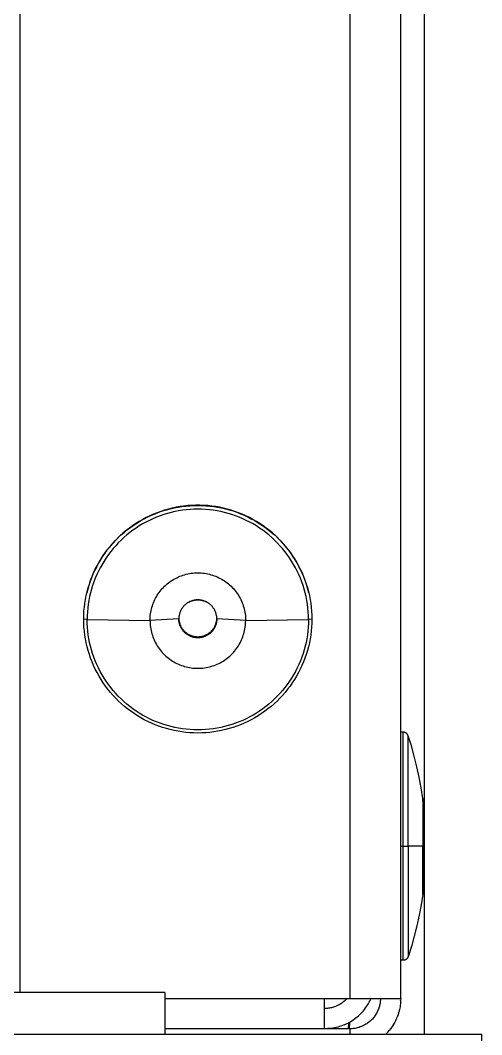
# Model space of a CAD drawing. Header units: millimetres. Extents: x -1283 to 2747, y -259 to 2557.
# Drawn here: x 1803.96 to 1822.15, y 1341.71 to 1381.73 of the extents above; entities that cross this region are included whole.
import ezdxf

# ---------------------------------------------------------------- set-up
doc = ezdxf.new("R2010")
doc.units = ezdxf.units.MM
doc.header["$MEASUREMENT"] = 0
doc.layers.add('Utwórz2D linie widoczne', color=7, linetype='Continuous', true_color=0x000000)

msp = doc.modelspace()

# ---------------------------------------------------------------- linework, layer by layer
at = {"layer": 'Utwórz2D linie widoczne'}
for p, q in [((1819.889, 1341.717), (1819.889, 2061.382)), ((1818.956, 1343.146), (1818.956, 2040.296)), ((1803.956, 1343.382), (1803.956, 2031.144)), ((1816.956, 2031.144), (1816.956, 1343.146)), ((1810.255, 1362.543), (1810.101, 1362.516)), ((1810.176, 1362.523), (1810.331, 1362.547)), ((1810.41, 1362.565), (1810.255, 1362.543)), ((1810.331, 1362.547), (1810.487, 1362.566)), ((1810.566, 1362.581), (1810.41, 1362.565)), ((1810.487, 1362.566), (1810.643, 1362.58)), ((1810.722, 1362.592), (1810.566, 1362.581)), ((1810.643, 1362.58), (1810.8, 1362.588)), ((1810.878, 1362.597), (1810.722, 1362.592)), ((1810.8, 1362.588), (1810.956, 1362.591)), ((1811.035, 1362.597), (1810.878, 1362.597)), ((1810.956, 1362.591), (1811.113, 1362.588)), ((1811.191, 1362.592), (1811.035, 1362.597)), ((1811.113, 1362.588), (1811.27, 1362.58)), ((1811.347, 1362.581), (1811.191, 1362.592)), ((1811.27, 1362.58), (1811.426, 1362.566)), ((1811.503, 1362.565), (1811.347, 1362.581)), ((1811.426, 1362.566), (1811.582, 1362.547)), ((1811.658, 1362.543), (1811.503, 1362.565)), ((1811.582, 1362.547), (1811.737, 1362.523)), ((1811.812, 1362.516), (1811.658, 1362.543)), ((1808.847, 1362.066), (1808.987, 1362.137)), ((1809.062, 1362.18), (1808.921, 1362.112)), ((1808.987, 1362.137), (1809.129, 1362.203)), ((1809.205, 1362.243), (1809.062, 1362.18)), ((1809.129, 1362.203), (1809.273, 1362.264)), ((1809.35, 1362.302), (1809.205, 1362.243)), ((1809.273, 1362.264), (1809.42, 1362.32)), ((1809.466, 1362.179), (1809.324, 1362.125)), ((1809.497, 1362.355), (1809.35, 1362.302)), ((1809.42, 1362.32), (1809.568, 1362.371)), ((1809.61, 1362.229), (1809.466, 1362.179)), ((1809.646, 1362.403), (1809.497, 1362.355)), ((1809.568, 1362.371), (1809.718, 1362.417)), ((1809.756, 1362.273), (1809.61, 1362.229)), ((1809.796, 1362.446), (1809.646, 1362.403)), ((1809.718, 1362.417), (1809.869, 1362.458)), ((1809.902, 1362.312), (1809.756, 1362.273)), ((1809.948, 1362.484), (1809.796, 1362.446)), ((1809.869, 1362.458), (1810.022, 1362.493)), ((1810.051, 1362.347), (1809.902, 1362.312)), ((1810.101, 1362.516), (1809.948, 1362.484)), ((1810.022, 1362.493), (1810.176, 1362.523)), ((1810.2, 1362.375), (1810.051, 1362.347)), ((1810.35, 1362.399), (1810.2, 1362.375)), ((1810.501, 1362.418), (1810.35, 1362.399)), ((1810.653, 1362.431), (1810.501, 1362.418)), ((1810.804, 1362.439), (1810.653, 1362.431)), ((1810.956, 1362.442), (1810.804, 1362.439)), ((1811.108, 1362.439), (1810.956, 1362.442)), ((1811.26, 1362.431), (1811.108, 1362.439)), ((1811.412, 1362.418), (1811.26, 1362.431)), ((1811.563, 1362.399), (1811.412, 1362.418)), ((1811.713, 1362.375), (1811.563, 1362.399)), ((1811.862, 1362.347), (1811.713, 1362.375)), ((1811.737, 1362.523), (1811.891, 1362.493)), ((1811.965, 1362.484), (1811.812, 1362.516)), ((1812.01, 1362.312), (1811.862, 1362.347)), ((1811.891, 1362.493), (1812.043, 1362.458)), ((1812.117, 1362.446), (1811.965, 1362.484)), ((1812.157, 1362.273), (1812.01, 1362.312)), ((1812.043, 1362.458), (1812.195, 1362.417)), ((1812.267, 1362.403), (1812.117, 1362.446)), ((1812.303, 1362.229), (1812.157, 1362.273)), ((1812.195, 1362.417), (1812.345, 1362.371)), ((1812.416, 1362.355), (1812.267, 1362.403)), ((1812.447, 1362.179), (1812.303, 1362.229)), ((1812.345, 1362.371), (1812.493, 1362.32)), ((1812.563, 1362.302), (1812.416, 1362.355)), ((1812.589, 1362.125), (1812.447, 1362.179)), ((1812.493, 1362.32), (1812.64, 1362.264)), ((1812.708, 1362.243), (1812.563, 1362.302)), ((1812.64, 1362.264), (1812.784, 1362.203)), ((1812.851, 1362.18), (1812.708, 1362.243)), ((1812.784, 1362.203), (1812.926, 1362.137)), ((1812.992, 1362.112), (1812.851, 1362.18)), ((1812.926, 1362.137), (1813.066, 1362.066)), ((1808.384, 1361.791), (1808.257, 1361.699)), ((1808.315, 1361.734), (1808.444, 1361.824)), ((1808.514, 1361.878), (1808.384, 1361.791)), ((1808.444, 1361.824), (1808.575, 1361.909)), ((1808.647, 1361.961), (1808.514, 1361.878)), ((1808.647, 1361.781), (1808.52, 1361.698)), ((1808.575, 1361.909), (1808.71, 1361.99)), ((1808.783, 1362.038), (1808.647, 1361.961)), ((1808.778, 1361.859), (1808.647, 1361.781)), ((1808.71, 1361.99), (1808.847, 1362.066)), ((1808.911, 1361.932), (1808.778, 1361.859)), ((1808.921, 1362.112), (1808.783, 1362.038)), ((1809.046, 1362.001), (1808.911, 1361.932)), ((1809.184, 1362.065), (1809.046, 1362.001)), ((1809.324, 1362.125), (1809.184, 1362.065)), ((1812.729, 1362.065), (1812.589, 1362.125)), ((1812.866, 1362.001), (1812.729, 1362.065)), ((1813.002, 1361.932), (1812.866, 1362.001)), ((1813.13, 1362.038), (1812.992, 1362.112)), ((1813.135, 1361.859), (1813.002, 1361.932)), ((1813.066, 1362.066), (1813.203, 1361.99)), ((1813.266, 1361.961), (1813.13, 1362.038)), ((1813.266, 1361.781), (1813.135, 1361.859)), ((1813.203, 1361.99), (1813.338, 1361.909)), ((1813.399, 1361.878), (1813.266, 1361.961)), ((1813.393, 1361.698), (1813.266, 1361.781)), ((1813.338, 1361.909), (1813.469, 1361.824)), ((1813.529, 1361.791), (1813.399, 1361.878)), ((1813.469, 1361.824), (1813.598, 1361.734)), ((1813.656, 1361.699), (1813.529, 1361.791)), ((1807.897, 1361.399), (1807.784, 1361.29)), ((1807.834, 1361.332), (1807.949, 1361.439)), ((1808.013, 1361.503), (1807.897, 1361.399)), ((1807.949, 1361.439), (1808.068, 1361.541)), ((1808.134, 1361.603), (1808.013, 1361.503)), ((1808.155, 1361.424), (1808.04, 1361.324)), ((1808.068, 1361.541), (1808.19, 1361.64)), ((1808.257, 1361.699), (1808.134, 1361.603)), ((1808.274, 1361.519), (1808.155, 1361.424)), ((1808.19, 1361.64), (1808.315, 1361.734)), ((1808.395, 1361.611), (1808.274, 1361.519)), ((1808.52, 1361.698), (1808.395, 1361.611)), ((1813.518, 1361.611), (1813.393, 1361.698)), ((1813.639, 1361.519), (1813.518, 1361.611)), ((1813.598, 1361.734), (1813.723, 1361.64)), ((1813.758, 1361.424), (1813.639, 1361.519)), ((1813.779, 1361.603), (1813.656, 1361.699)), ((1813.723, 1361.64), (1813.845, 1361.541)), ((1813.872, 1361.324), (1813.758, 1361.424)), ((1813.899, 1361.503), (1813.779, 1361.603)), ((1813.845, 1361.541), (1813.964, 1361.439)), ((1814.016, 1361.399), (1813.899, 1361.503)), ((1813.964, 1361.439), (1814.079, 1361.332)), ((1814.129, 1361.29), (1814.016, 1361.399)), ((1807.469, 1360.943), (1807.372, 1360.82)), ((1807.414, 1360.867), (1807.513, 1360.988)), ((1807.57, 1361.062), (1807.469, 1360.943)), ((1807.513, 1360.988), (1807.616, 1361.106)), ((1807.675, 1361.178), (1807.57, 1361.062)), ((1807.616, 1361.106), (1807.723, 1361.221)), ((1807.718, 1361.002), (1807.618, 1360.887)), ((1807.784, 1361.29), (1807.675, 1361.178)), ((1807.821, 1361.113), (1807.718, 1361.002)), ((1807.723, 1361.221), (1807.834, 1361.332)), ((1807.929, 1361.221), (1807.821, 1361.113)), ((1808.04, 1361.324), (1807.929, 1361.221)), ((1813.984, 1361.221), (1813.872, 1361.324)), ((1814.091, 1361.113), (1813.984, 1361.221)), ((1814.079, 1361.332), (1814.19, 1361.221)), ((1814.195, 1361.002), (1814.091, 1361.113)), ((1814.238, 1361.178), (1814.129, 1361.29)), ((1814.19, 1361.221), (1814.297, 1361.106)), ((1814.295, 1360.887), (1814.195, 1361.002)), ((1814.343, 1361.062), (1814.238, 1361.178)), ((1814.297, 1361.106), (1814.4, 1360.988)), ((1814.444, 1360.943), (1814.343, 1361.062)), ((1814.4, 1360.988), (1814.499, 1360.867)), ((1814.541, 1360.82), (1814.444, 1360.943)), ((1807.191, 1360.565), (1807.108, 1360.432)), ((1807.144, 1360.482), (1807.23, 1360.613)), ((1807.279, 1360.694), (1807.191, 1360.565)), ((1807.23, 1360.613), (1807.32, 1360.741)), ((1807.372, 1360.82), (1807.279, 1360.694)), ((1807.32, 1360.741), (1807.414, 1360.867)), ((1807.43, 1360.648), (1807.343, 1360.524)), ((1807.522, 1360.769), (1807.43, 1360.648)), ((1807.618, 1360.887), (1807.522, 1360.769)), ((1814.391, 1360.769), (1814.295, 1360.887)), ((1814.483, 1360.648), (1814.391, 1360.769)), ((1814.57, 1360.524), (1814.483, 1360.648)), ((1814.499, 1360.867), (1814.593, 1360.741)), ((1814.634, 1360.694), (1814.541, 1360.82)), ((1814.593, 1360.741), (1814.683, 1360.613)), ((1814.722, 1360.565), (1814.634, 1360.694)), ((1814.683, 1360.613), (1814.769, 1360.482)), ((1814.805, 1360.432), (1814.722, 1360.565)), ((1806.955, 1360.159), (1806.885, 1360.019)), ((1806.915, 1360.071), (1806.987, 1360.21)), ((1807.029, 1360.297), (1806.955, 1360.159)), ((1806.987, 1360.21), (1807.063, 1360.347)), ((1807.108, 1360.432), (1807.029, 1360.297)), ((1807.063, 1360.347), (1807.144, 1360.482)), ((1807.181, 1360.266), (1807.107, 1360.133)), ((1807.26, 1360.396), (1807.181, 1360.266)), ((1807.343, 1360.524), (1807.26, 1360.396)), ((1814.653, 1360.396), (1814.57, 1360.524)), ((1814.732, 1360.266), (1814.653, 1360.396)), ((1814.806, 1360.133), (1814.732, 1360.266)), ((1814.769, 1360.482), (1814.85, 1360.347)), ((1814.884, 1360.297), (1814.805, 1360.432)), ((1814.85, 1360.347), (1814.926, 1360.21)), ((1814.958, 1360.159), (1814.884, 1360.297)), ((1814.926, 1360.21), (1814.998, 1360.071)), ((1815.027, 1360.019), (1814.958, 1360.159)), ((1806.731, 1359.638), (1806.787, 1359.784)), ((1806.821, 1359.876), (1806.762, 1359.732)), ((1806.787, 1359.784), (1806.849, 1359.929)), ((1806.885, 1360.019), (1806.821, 1359.876)), ((1806.849, 1359.929), (1806.915, 1360.071)), ((1806.973, 1359.86), (1806.914, 1359.72)), ((1807.038, 1359.998), (1806.973, 1359.86)), ((1807.107, 1360.133), (1807.038, 1359.998)), ((1810.072, 1359.711), (1810.13, 1359.74)), ((1810.13, 1359.74), (1810.19, 1359.768)), ((1810.19, 1359.768), (1810.251, 1359.794)), ((1810.251, 1359.794), (1810.312, 1359.817)), ((1810.312, 1359.817), (1810.374, 1359.839)), ((1810.374, 1359.839), (1810.437, 1359.858)), ((1810.437, 1359.858), (1810.501, 1359.875)), ((1810.501, 1359.875), (1810.565, 1359.89)), ((1810.565, 1359.89), (1810.629, 1359.902)), ((1810.629, 1359.902), (1810.694, 1359.913)), ((1810.694, 1359.913), (1810.759, 1359.921)), ((1810.759, 1359.921), (1810.825, 1359.926)), ((1810.825, 1359.926), (1810.891, 1359.93)), ((1810.891, 1359.93), (1810.956, 1359.931)), ((1810.956, 1359.931), (1811.022, 1359.93)), ((1811.022, 1359.93), (1811.088, 1359.926)), ((1811.088, 1359.926), (1811.153, 1359.921)), ((1811.153, 1359.921), (1811.219, 1359.913)), ((1811.219, 1359.913), (1811.284, 1359.902)), ((1811.284, 1359.902), (1811.348, 1359.89)), ((1811.348, 1359.89), (1811.412, 1359.875)), ((1811.412, 1359.875), (1811.476, 1359.858)), ((1811.476, 1359.858), (1811.539, 1359.839)), ((1811.539, 1359.839), (1811.601, 1359.817)), ((1811.601, 1359.817), (1811.662, 1359.794)), ((1811.662, 1359.794), (1811.723, 1359.768)), ((1811.723, 1359.768), (1811.783, 1359.74)), ((1811.783, 1359.74), (1811.841, 1359.711)), ((1814.875, 1359.998), (1814.806, 1360.133)), ((1814.939, 1359.86), (1814.875, 1359.998)), ((1814.999, 1359.72), (1814.939, 1359.86)), ((1814.998, 1360.071), (1815.064, 1359.929)), ((1815.092, 1359.876), (1815.027, 1360.019)), ((1815.064, 1359.929), (1815.126, 1359.784)), ((1815.151, 1359.732), (1815.092, 1359.876)), ((1815.126, 1359.784), (1815.182, 1359.638)), ((1806.592, 1359.189), (1806.633, 1359.34)), ((1806.658, 1359.436), (1806.614, 1359.286)), ((1806.633, 1359.34), (1806.679, 1359.49)), ((1806.707, 1359.585), (1806.658, 1359.436)), ((1806.679, 1359.49), (1806.731, 1359.638)), ((1806.762, 1359.732), (1806.707, 1359.585)), ((1806.809, 1359.435), (1806.764, 1359.289)), ((1806.859, 1359.578), (1806.809, 1359.435)), ((1806.914, 1359.72), (1806.859, 1359.578)), ((1809.556, 1359.308), (1809.601, 1359.356)), ((1809.601, 1359.356), (1809.647, 1359.403)), ((1809.647, 1359.403), (1809.695, 1359.448)), ((1809.695, 1359.448), (1809.745, 1359.491)), ((1809.745, 1359.491), (1809.796, 1359.532)), ((1809.796, 1359.532), (1809.849, 1359.572)), ((1809.849, 1359.572), (1809.903, 1359.609)), ((1809.903, 1359.609), (1809.958, 1359.645)), ((1809.958, 1359.645), (1810.014, 1359.679)), ((1810.014, 1359.679), (1810.072, 1359.711)), ((1811.841, 1359.711), (1811.899, 1359.679)), ((1811.899, 1359.679), (1811.955, 1359.645)), ((1811.955, 1359.645), (1812.01, 1359.609)), ((1812.01, 1359.609), (1812.064, 1359.572)), ((1812.064, 1359.572), (1812.117, 1359.532)), ((1812.117, 1359.532), (1812.168, 1359.491)), ((1812.168, 1359.491), (1812.218, 1359.448)), ((1812.218, 1359.448), (1812.266, 1359.403)), ((1812.266, 1359.403), (1812.312, 1359.356)), ((1812.312, 1359.356), (1812.357, 1359.308)), ((1815.054, 1359.578), (1814.999, 1359.72)), ((1815.104, 1359.435), (1815.054, 1359.578)), ((1815.148, 1359.289), (1815.104, 1359.435)), ((1815.205, 1359.585), (1815.151, 1359.732)), ((1815.182, 1359.638), (1815.233, 1359.49)), ((1815.255, 1359.436), (1815.205, 1359.585)), ((1815.233, 1359.49), (1815.28, 1359.34)), ((1815.299, 1359.286), (1815.255, 1359.436)), ((1815.28, 1359.34), (1815.321, 1359.189)), ((1806.526, 1358.882), (1806.557, 1359.036)), ((1806.557, 1359.036), (1806.592, 1359.189)), ((1806.614, 1359.286), (1806.575, 1359.135)), ((1806.69, 1358.994), (1806.661, 1358.845)), ((1806.725, 1359.142), (1806.69, 1358.994)), ((1806.764, 1359.289), (1806.725, 1359.142)), ((1809.292, 1358.932), (1809.324, 1358.99)), ((1809.324, 1358.99), (1809.358, 1359.046)), ((1809.358, 1359.046), (1809.393, 1359.101)), ((1809.393, 1359.101), (1809.431, 1359.155)), ((1809.431, 1359.155), (1809.471, 1359.208)), ((1809.471, 1359.208), (1809.512, 1359.259)), ((1809.512, 1359.259), (1809.556, 1359.308)), ((1812.357, 1359.308), (1812.4, 1359.259)), ((1812.4, 1359.259), (1812.442, 1359.208)), ((1812.442, 1359.208), (1812.482, 1359.155)), ((1812.482, 1359.155), (1812.519, 1359.101)), ((1812.519, 1359.101), (1812.555, 1359.046)), ((1812.555, 1359.046), (1812.589, 1358.99)), ((1812.589, 1358.99), (1812.621, 1358.932)), ((1815.188, 1359.142), (1815.148, 1359.289)), ((1815.223, 1358.994), (1815.188, 1359.142)), ((1815.252, 1358.845), (1815.223, 1358.994)), ((1815.337, 1359.135), (1815.299, 1359.286)), ((1815.321, 1359.189), (1815.356, 1359.036)), ((1815.356, 1359.036), (1815.386, 1358.882)), ((1806.468, 1358.415), (1806.482, 1358.572)), ((1806.482, 1358.572), (1806.502, 1358.727)), ((1806.502, 1358.727), (1806.526, 1358.882)), ((1806.618, 1358.544), (1806.604, 1358.393)), ((1806.637, 1358.695), (1806.618, 1358.544)), ((1806.661, 1358.845), (1806.637, 1358.695)), ((1809.126, 1358.504), (1809.143, 1358.568)), ((1809.143, 1358.568), (1809.163, 1358.63)), ((1809.163, 1358.63), (1809.184, 1358.693)), ((1809.184, 1358.693), (1809.208, 1358.754)), ((1809.208, 1358.754), (1809.234, 1358.814)), ((1809.234, 1358.814), (1809.262, 1358.874)), ((1809.262, 1358.874), (1809.292, 1358.932)), ((1810.346, 1358.549), (1810.332, 1358.528)), ((1810.362, 1358.57), (1810.346, 1358.549)), ((1810.378, 1358.59), (1810.362, 1358.57)), ((1810.395, 1358.61), (1810.378, 1358.59)), ((1810.412, 1358.629), (1810.395, 1358.61)), ((1810.43, 1358.648), (1810.412, 1358.629)), ((1810.449, 1358.666), (1810.43, 1358.648)), ((1810.469, 1358.683), (1810.449, 1358.666)), ((1810.488, 1358.699), (1810.469, 1358.683)), ((1810.509, 1358.715), (1810.488, 1358.699)), ((1810.53, 1358.73), (1810.509, 1358.715)), ((1810.552, 1358.745), (1810.53, 1358.73)), ((1810.546, 1358.744), (1810.568, 1358.757)), ((1810.574, 1358.758), (1810.552, 1358.745)), ((1810.568, 1358.757), (1810.59, 1358.77)), ((1810.596, 1358.771), (1810.574, 1358.758)), ((1810.59, 1358.77), (1810.612, 1358.782)), ((1810.619, 1358.783), (1810.596, 1358.771)), ((1810.612, 1358.782), (1810.635, 1358.793)), ((1810.642, 1358.794), (1810.619, 1358.783)), ((1810.635, 1358.793), (1810.658, 1358.804)), ((1810.666, 1358.805), (1810.642, 1358.794)), ((1810.658, 1358.804), (1810.682, 1358.814)), ((1810.69, 1358.814), (1810.666, 1358.805)), ((1810.682, 1358.814), (1810.706, 1358.823)), ((1810.715, 1358.823), (1810.69, 1358.814)), ((1810.706, 1358.823), (1810.73, 1358.831)), ((1810.739, 1358.831), (1810.715, 1358.823)), ((1810.73, 1358.831), (1810.755, 1358.838)), ((1810.764, 1358.838), (1810.739, 1358.831)), ((1810.755, 1358.838), (1810.779, 1358.844)), ((1810.789, 1358.844), (1810.764, 1358.838)), ((1810.779, 1358.844), (1810.804, 1358.85)), ((1810.815, 1358.85), (1810.789, 1358.844)), ((1810.804, 1358.85), (1810.829, 1358.855)), ((1810.84, 1358.854), (1810.815, 1358.85)), ((1810.829, 1358.855), (1810.855, 1358.859)), ((1810.866, 1358.858), (1810.84, 1358.854)), ((1810.855, 1358.859), (1810.88, 1358.862)), ((1810.892, 1358.86), (1810.866, 1358.858)), ((1810.88, 1358.862), (1810.905, 1358.864)), ((1810.918, 1358.862), (1810.892, 1358.86)), ((1810.905, 1358.864), (1810.931, 1358.865)), ((1810.943, 1358.863), (1810.918, 1358.862)), ((1810.931, 1358.865), (1810.956, 1358.866)), ((1810.969, 1358.863), (1810.943, 1358.863)), ((1810.956, 1358.866), (1810.982, 1358.865)), ((1810.995, 1358.862), (1810.969, 1358.863)), ((1810.982, 1358.865), (1811.007, 1358.864)), ((1811.021, 1358.86), (1810.995, 1358.862)), ((1811.007, 1358.864), (1811.033, 1358.862)), ((1811.047, 1358.858), (1811.021, 1358.86)), ((1811.033, 1358.862), (1811.058, 1358.859)), ((1811.073, 1358.854), (1811.047, 1358.858)), ((1811.058, 1358.859), (1811.084, 1358.855)), ((1811.098, 1358.85), (1811.073, 1358.854)), ((1811.084, 1358.855), (1811.109, 1358.85)), ((1811.123, 1358.844), (1811.098, 1358.85)), ((1811.109, 1358.85), (1811.134, 1358.844)), ((1811.149, 1358.838), (1811.123, 1358.844)), ((1811.134, 1358.844), (1811.158, 1358.838)), ((1811.174, 1358.831), (1811.149, 1358.838)), ((1811.158, 1358.838), (1811.183, 1358.831)), ((1811.198, 1358.823), (1811.174, 1358.831)), ((1811.183, 1358.831), (1811.207, 1358.823)), ((1811.223, 1358.814), (1811.198, 1358.823)), ((1811.207, 1358.823), (1811.231, 1358.814)), ((1811.247, 1358.805), (1811.223, 1358.814)), ((1811.231, 1358.814), (1811.254, 1358.804)), ((1811.27, 1358.794), (1811.247, 1358.805)), ((1811.254, 1358.804), (1811.278, 1358.793)), ((1811.294, 1358.783), (1811.27, 1358.794)), ((1811.278, 1358.793), (1811.301, 1358.782)), ((1811.317, 1358.771), (1811.294, 1358.783)), ((1811.301, 1358.782), (1811.323, 1358.77)), ((1811.339, 1358.758), (1811.317, 1358.771)), ((1811.323, 1358.77), (1811.345, 1358.757)), ((1811.361, 1358.745), (1811.339, 1358.758)), ((1811.345, 1358.757), (1811.367, 1358.744)), ((1811.383, 1358.73), (1811.361, 1358.745)), ((1811.404, 1358.715), (1811.383, 1358.73)), ((1811.424, 1358.699), (1811.404, 1358.715)), ((1811.444, 1358.683), (1811.424, 1358.699)), ((1811.464, 1358.666), (1811.444, 1358.683)), ((1811.483, 1358.648), (1811.464, 1358.666)), ((1811.501, 1358.629), (1811.483, 1358.648)), ((1811.518, 1358.61), (1811.501, 1358.629)), ((1811.535, 1358.59), (1811.518, 1358.61)), ((1811.551, 1358.57), (1811.535, 1358.59)), ((1811.567, 1358.549), (1811.551, 1358.57)), ((1811.581, 1358.528), (1811.567, 1358.549)), ((1812.621, 1358.932), (1812.651, 1358.874)), ((1812.651, 1358.874), (1812.679, 1358.814)), ((1812.679, 1358.814), (1812.705, 1358.754)), ((1812.705, 1358.754), (1812.729, 1358.693)), ((1812.729, 1358.693), (1812.75, 1358.63)), ((1812.75, 1358.63), (1812.769, 1358.568)), ((1812.769, 1358.568), (1812.787, 1358.504)), ((1815.276, 1358.695), (1815.252, 1358.845)), ((1815.295, 1358.544), (1815.276, 1358.695)), ((1815.309, 1358.393), (1815.295, 1358.544)), ((1815.386, 1358.882), (1815.411, 1358.727)), ((1815.411, 1358.727), (1815.431, 1358.572)), ((1815.431, 1358.572), (1815.445, 1358.415)), ((1806.456, 1358.102), (1806.46, 1358.259)), ((1806.46, 1358.259), (1806.468, 1358.415)), ((1806.596, 1358.241), (1806.593, 1358.089)), ((1806.604, 1358.393), (1806.596, 1358.241)), ((1809.071, 1358.114), (1809.074, 1358.18)), ((1809.074, 1358.18), (1809.08, 1358.245)), ((1809.08, 1358.245), (1809.088, 1358.31)), ((1809.088, 1358.31), (1809.099, 1358.375)), ((1809.099, 1358.375), (1809.111, 1358.44)), ((1809.111, 1358.44), (1809.126, 1358.504)), ((1810.208, 1358.164), (1810.207, 1358.138)), ((1810.207, 1358.138), (1810.208, 1358.112)), ((1810.21, 1358.19), (1810.208, 1358.164)), ((1810.213, 1358.216), (1810.21, 1358.19)), ((1810.217, 1358.241), (1810.213, 1358.216)), ((1810.222, 1358.267), (1810.217, 1358.241)), ((1810.228, 1358.292), (1810.222, 1358.267)), ((1810.235, 1358.317), (1810.228, 1358.292)), ((1810.242, 1358.342), (1810.235, 1358.317)), ((1810.25, 1358.366), (1810.242, 1358.342)), ((1810.26, 1358.391), (1810.25, 1358.366)), ((1810.27, 1358.414), (1810.26, 1358.391)), ((1810.28, 1358.438), (1810.27, 1358.414)), ((1810.292, 1358.461), (1810.28, 1358.438)), ((1810.304, 1358.484), (1810.292, 1358.461)), ((1810.318, 1358.506), (1810.304, 1358.484)), ((1810.332, 1358.528), (1810.318, 1358.506)), ((1811.595, 1358.506), (1811.581, 1358.528)), ((1811.608, 1358.484), (1811.595, 1358.506)), ((1811.621, 1358.461), (1811.608, 1358.484)), ((1811.633, 1358.438), (1811.621, 1358.461)), ((1811.643, 1358.414), (1811.633, 1358.438)), ((1811.653, 1358.391), (1811.643, 1358.414)), ((1811.663, 1358.366), (1811.653, 1358.391)), ((1811.671, 1358.342), (1811.663, 1358.366)), ((1811.678, 1358.317), (1811.671, 1358.342)), ((1811.685, 1358.292), (1811.678, 1358.317)), ((1811.691, 1358.267), (1811.685, 1358.292)), ((1811.696, 1358.241), (1811.691, 1358.267)), ((1811.7, 1358.216), (1811.696, 1358.241)), ((1811.703, 1358.19), (1811.7, 1358.216)), ((1811.705, 1358.164), (1811.703, 1358.19)), ((1811.706, 1358.138), (1811.705, 1358.164)), ((1811.705, 1358.112), (1811.706, 1358.138)), ((1812.787, 1358.504), (1812.802, 1358.44)), ((1812.802, 1358.44), (1812.814, 1358.375)), ((1812.814, 1358.375), (1812.825, 1358.31)), ((1812.825, 1358.31), (1812.833, 1358.245)), ((1812.833, 1358.245), (1812.839, 1358.18)), ((1812.839, 1358.18), (1812.842, 1358.114)), ((1815.317, 1358.241), (1815.309, 1358.393)), ((1815.32, 1358.089), (1815.317, 1358.241)), ((1815.445, 1358.415), (1815.453, 1358.259)), ((1815.453, 1358.259), (1815.456, 1358.102)), ((1806.593, 1358.089), (1806.456, 1358.102)), ((1806.46, 1357.945), (1806.456, 1358.102)), ((1806.468, 1357.789), (1806.46, 1357.945)), ((1806.482, 1357.632), (1806.468, 1357.789)), ((1806.596, 1357.937), (1806.593, 1358.089)), ((1806.593, 1358.089), (1809.069, 1358.048)), ((1806.604, 1357.785), (1806.596, 1357.937)), ((1806.618, 1357.633), (1806.604, 1357.785)), ((1810.206, 1358.117), (1809.069, 1358.048)), ((1809.069, 1358.048), (1809.071, 1358.114)), ((1809.069, 1358.048), (1809.071, 1357.983)), ((1809.071, 1357.983), (1809.074, 1357.917)), ((1809.074, 1357.917), (1809.08, 1357.851)), ((1809.08, 1357.851), (1809.088, 1357.786)), ((1809.088, 1357.786), (1809.099, 1357.721)), ((1810.207, 1358.088), (1810.206, 1358.114)), ((1810.209, 1358.062), (1810.207, 1358.088)), ((1810.208, 1358.112), (1810.21, 1358.086)), ((1810.211, 1358.036), (1810.209, 1358.062)), ((1810.21, 1358.086), (1810.213, 1358.061)), ((1810.214, 1358.01), (1810.211, 1358.036)), ((1810.213, 1358.061), (1810.217, 1358.035)), ((1810.219, 1357.984), (1810.214, 1358.01)), ((1810.217, 1358.035), (1810.222, 1358.009)), ((1810.224, 1357.959), (1810.219, 1357.984)), ((1810.222, 1358.009), (1810.228, 1357.984)), ((1810.23, 1357.933), (1810.224, 1357.959)), ((1810.228, 1357.984), (1810.234, 1357.959)), ((1810.237, 1357.908), (1810.23, 1357.933)), ((1810.234, 1357.959), (1810.241, 1357.934)), ((1810.244, 1357.883), (1810.237, 1357.908)), ((1810.241, 1357.934), (1810.25, 1357.909)), ((1810.253, 1357.859), (1810.244, 1357.883)), ((1810.25, 1357.909), (1810.259, 1357.885)), ((1810.263, 1357.834), (1810.253, 1357.859)), ((1810.259, 1357.885), (1810.269, 1357.861)), ((1810.273, 1357.811), (1810.263, 1357.834)), ((1810.269, 1357.861), (1810.28, 1357.837)), ((1810.284, 1357.787), (1810.273, 1357.811)), ((1810.28, 1357.837), (1810.291, 1357.814)), ((1810.296, 1357.764), (1810.284, 1357.787)), ((1810.291, 1357.814), (1810.304, 1357.791)), ((1810.309, 1357.741), (1810.296, 1357.764)), ((1810.304, 1357.791), (1810.317, 1357.769)), ((1810.322, 1357.719), (1810.309, 1357.741)), ((1810.317, 1357.769), (1810.331, 1357.747)), ((1810.331, 1357.747), (1810.345, 1357.726)), ((1811.567, 1357.726), (1811.582, 1357.747)), ((1811.582, 1357.747), (1811.596, 1357.769)), ((1811.604, 1357.741), (1811.591, 1357.719)), ((1811.596, 1357.769), (1811.609, 1357.791)), ((1811.617, 1357.764), (1811.604, 1357.741)), ((1811.609, 1357.791), (1811.622, 1357.814)), ((1811.629, 1357.787), (1811.617, 1357.764)), ((1811.622, 1357.814), (1811.633, 1357.837)), ((1811.64, 1357.811), (1811.629, 1357.787)), ((1811.633, 1357.837), (1811.644, 1357.861)), ((1811.65, 1357.834), (1811.64, 1357.811)), ((1811.644, 1357.861), (1811.654, 1357.885)), ((1811.66, 1357.859), (1811.65, 1357.834)), ((1811.654, 1357.885), (1811.663, 1357.909)), ((1811.668, 1357.883), (1811.66, 1357.859)), ((1811.663, 1357.909), (1811.671, 1357.934)), ((1811.676, 1357.908), (1811.668, 1357.883)), ((1811.671, 1357.934), (1811.679, 1357.959)), ((1811.683, 1357.933), (1811.676, 1357.908)), ((1811.679, 1357.959), (1811.685, 1357.984)), ((1811.689, 1357.959), (1811.683, 1357.933)), ((1811.685, 1357.984), (1811.691, 1358.009)), ((1811.694, 1357.984), (1811.689, 1357.959)), ((1811.691, 1358.009), (1811.696, 1358.035)), ((1811.698, 1358.01), (1811.694, 1357.984)), ((1811.696, 1358.035), (1811.7, 1358.061)), ((1811.702, 1358.036), (1811.698, 1358.01)), ((1811.7, 1358.061), (1811.703, 1358.086)), ((1811.704, 1358.062), (1811.702, 1358.036)), ((1811.703, 1358.086), (1811.705, 1358.112)), ((1811.706, 1358.088), (1811.704, 1358.062)), ((1812.844, 1358.048), (1811.706, 1358.117)), ((1811.706, 1358.114), (1811.706, 1358.088)), ((1812.814, 1357.721), (1812.825, 1357.786)), ((1812.825, 1357.786), (1812.833, 1357.851)), ((1812.833, 1357.851), (1812.839, 1357.917)), ((1812.839, 1357.917), (1812.842, 1357.983)), ((1812.842, 1358.114), (1812.844, 1358.048)), ((1812.842, 1357.983), (1812.844, 1358.048)), ((1812.844, 1358.048), (1815.32, 1358.089)), ((1815.309, 1357.785), (1815.295, 1357.633)), ((1815.317, 1357.937), (1815.309, 1357.785)), ((1815.32, 1358.089), (1815.317, 1357.937)), ((1815.456, 1358.102), (1815.32, 1358.089)), ((1815.445, 1357.789), (1815.431, 1357.632)), ((1815.453, 1357.945), (1815.445, 1357.789)), ((1815.456, 1358.102), (1815.453, 1357.945)), ((1806.502, 1357.477), (1806.482, 1357.632)), ((1806.526, 1357.322), (1806.502, 1357.477)), ((1806.637, 1357.483), (1806.618, 1357.633)), ((1806.661, 1357.332), (1806.637, 1357.483)), ((1809.099, 1357.721), (1809.111, 1357.657)), ((1809.111, 1357.657), (1809.126, 1357.593)), ((1809.126, 1357.593), (1809.143, 1357.529)), ((1809.143, 1357.529), (1809.163, 1357.466)), ((1809.163, 1357.466), (1809.184, 1357.404)), ((1809.184, 1357.404), (1809.208, 1357.343)), ((1809.208, 1357.343), (1809.234, 1357.282)), ((1810.337, 1357.697), (1810.322, 1357.719)), ((1810.352, 1357.676), (1810.337, 1357.697)), ((1810.345, 1357.726), (1810.361, 1357.705)), ((1810.367, 1357.655), (1810.352, 1357.676)), ((1810.361, 1357.705), (1810.377, 1357.685)), ((1810.384, 1357.635), (1810.367, 1357.655)), ((1810.377, 1357.685), (1810.394, 1357.665)), ((1810.401, 1357.615), (1810.384, 1357.635)), ((1810.394, 1357.665), (1810.411, 1357.646)), ((1810.419, 1357.596), (1810.401, 1357.615)), ((1810.411, 1357.646), (1810.43, 1357.627)), ((1810.437, 1357.578), (1810.419, 1357.596)), ((1810.43, 1357.627), (1810.448, 1357.609)), ((1810.456, 1357.56), (1810.437, 1357.578)), ((1810.448, 1357.609), (1810.468, 1357.592)), ((1810.476, 1357.543), (1810.456, 1357.56)), ((1810.468, 1357.592), (1810.488, 1357.575)), ((1810.496, 1357.527), (1810.476, 1357.543)), ((1810.488, 1357.575), (1810.508, 1357.559)), ((1810.517, 1357.511), (1810.496, 1357.527)), ((1810.508, 1357.559), (1810.529, 1357.544)), ((1810.539, 1357.496), (1810.517, 1357.511)), ((1810.529, 1357.544), (1810.551, 1357.53)), ((1810.561, 1357.482), (1810.539, 1357.496)), ((1810.551, 1357.53), (1810.573, 1357.516)), ((1810.583, 1357.469), (1810.561, 1357.482)), ((1810.573, 1357.516), (1810.596, 1357.503)), ((1810.606, 1357.456), (1810.583, 1357.469)), ((1810.596, 1357.503), (1810.619, 1357.491)), ((1810.629, 1357.444), (1810.606, 1357.456)), ((1810.619, 1357.491), (1810.642, 1357.48)), ((1810.653, 1357.433), (1810.629, 1357.444)), ((1810.642, 1357.48), (1810.666, 1357.469)), ((1810.677, 1357.423), (1810.653, 1357.433)), ((1810.666, 1357.469), (1810.69, 1357.46)), ((1810.701, 1357.414), (1810.677, 1357.423)), ((1810.69, 1357.46), (1810.714, 1357.451)), ((1810.726, 1357.406), (1810.701, 1357.414)), ((1810.714, 1357.451), (1810.739, 1357.443)), ((1810.751, 1357.398), (1810.726, 1357.406)), ((1810.739, 1357.443), (1810.764, 1357.436)), ((1810.776, 1357.391), (1810.751, 1357.398)), ((1810.764, 1357.436), (1810.789, 1357.43)), ((1810.801, 1357.385), (1810.776, 1357.391)), ((1810.789, 1357.43), (1810.814, 1357.424)), ((1810.827, 1357.381), (1810.801, 1357.385)), ((1810.814, 1357.424), (1810.84, 1357.42)), ((1810.853, 1357.376), (1810.827, 1357.381)), ((1810.84, 1357.42), (1810.866, 1357.416)), ((1810.878, 1357.373), (1810.853, 1357.376)), ((1810.866, 1357.416), (1810.892, 1357.414)), ((1810.904, 1357.371), (1810.878, 1357.373)), ((1810.892, 1357.414), (1810.918, 1357.412)), ((1810.93, 1357.37), (1810.904, 1357.371)), ((1810.918, 1357.412), (1810.943, 1357.411)), ((1810.956, 1357.369), (1810.93, 1357.37)), ((1810.943, 1357.411), (1810.969, 1357.411)), ((1810.982, 1357.37), (1810.956, 1357.369)), ((1810.969, 1357.411), (1810.995, 1357.412)), ((1811.009, 1357.371), (1810.982, 1357.37)), ((1810.995, 1357.412), (1811.021, 1357.414)), ((1811.034, 1357.373), (1811.009, 1357.371)), ((1811.021, 1357.414), (1811.047, 1357.416)), ((1811.06, 1357.376), (1811.034, 1357.373)), ((1811.047, 1357.416), (1811.073, 1357.42)), ((1811.086, 1357.381), (1811.06, 1357.376)), ((1811.073, 1357.42), (1811.098, 1357.424)), ((1811.112, 1357.385), (1811.086, 1357.381)), ((1811.098, 1357.424), (1811.124, 1357.43)), ((1811.137, 1357.391), (1811.112, 1357.385)), ((1811.124, 1357.43), (1811.149, 1357.436)), ((1811.162, 1357.398), (1811.137, 1357.391)), ((1811.149, 1357.436), (1811.174, 1357.443)), ((1811.187, 1357.406), (1811.162, 1357.398)), ((1811.174, 1357.443), (1811.199, 1357.451)), ((1811.212, 1357.414), (1811.187, 1357.406)), ((1811.199, 1357.451), (1811.223, 1357.46)), ((1811.236, 1357.423), (1811.212, 1357.414)), ((1811.223, 1357.46), (1811.247, 1357.469)), ((1811.26, 1357.433), (1811.236, 1357.423)), ((1811.247, 1357.469), (1811.271, 1357.48)), ((1811.284, 1357.444), (1811.26, 1357.433)), ((1811.271, 1357.48), (1811.294, 1357.491)), ((1811.307, 1357.456), (1811.284, 1357.444)), ((1811.294, 1357.491), (1811.317, 1357.503)), ((1811.33, 1357.469), (1811.307, 1357.456)), ((1811.317, 1357.503), (1811.34, 1357.516)), ((1811.352, 1357.482), (1811.33, 1357.469)), ((1811.34, 1357.516), (1811.362, 1357.53)), ((1811.374, 1357.496), (1811.352, 1357.482)), ((1811.362, 1357.53), (1811.384, 1357.544)), ((1811.396, 1357.511), (1811.374, 1357.496)), ((1811.384, 1357.544), (1811.405, 1357.559)), ((1811.416, 1357.527), (1811.396, 1357.511)), ((1811.405, 1357.559), (1811.425, 1357.575)), ((1811.437, 1357.543), (1811.416, 1357.527)), ((1811.425, 1357.575), (1811.445, 1357.592)), ((1811.456, 1357.56), (1811.437, 1357.543)), ((1811.445, 1357.592), (1811.465, 1357.609)), ((1811.476, 1357.578), (1811.456, 1357.56)), ((1811.465, 1357.609), (1811.483, 1357.627)), ((1811.494, 1357.596), (1811.476, 1357.578)), ((1811.483, 1357.627), (1811.502, 1357.646)), ((1811.512, 1357.615), (1811.494, 1357.596)), ((1811.502, 1357.646), (1811.519, 1357.665)), ((1811.529, 1357.635), (1811.512, 1357.615)), ((1811.519, 1357.665), (1811.536, 1357.685)), ((1811.546, 1357.655), (1811.529, 1357.635)), ((1811.536, 1357.685), (1811.552, 1357.705)), ((1811.561, 1357.676), (1811.546, 1357.655)), ((1811.552, 1357.705), (1811.567, 1357.726)), ((1811.576, 1357.697), (1811.561, 1357.676)), ((1811.591, 1357.719), (1811.576, 1357.697)), ((1812.679, 1357.282), (1812.705, 1357.343)), ((1812.705, 1357.343), (1812.729, 1357.404)), ((1812.729, 1357.404), (1812.75, 1357.466)), ((1812.75, 1357.466), (1812.769, 1357.529)), ((1812.769, 1357.529), (1812.787, 1357.593)), ((1812.787, 1357.593), (1812.802, 1357.657)), ((1812.802, 1357.657), (1812.814, 1357.721)), ((1815.276, 1357.483), (1815.252, 1357.332)), ((1815.295, 1357.633), (1815.276, 1357.483)), ((1815.411, 1357.477), (1815.386, 1357.322)), ((1815.431, 1357.632), (1815.411, 1357.477)), ((1806.557, 1357.168), (1806.526, 1357.322)), ((1806.592, 1357.015), (1806.557, 1357.168)), ((1806.633, 1356.864), (1806.592, 1357.015)), ((1806.601, 1356.972), (1806.592, 1357.009)), ((1806.69, 1357.183), (1806.661, 1357.332)), ((1806.725, 1357.035), (1806.69, 1357.183)), ((1806.764, 1356.888), (1806.725, 1357.035)), ((1809.234, 1357.282), (1809.262, 1357.223)), ((1809.262, 1357.223), (1809.292, 1357.164)), ((1809.292, 1357.164), (1809.324, 1357.107)), ((1809.324, 1357.107), (1809.358, 1357.05)), ((1809.358, 1357.05), (1809.393, 1356.995)), ((1809.393, 1356.995), (1809.431, 1356.941)), ((1809.431, 1356.941), (1809.471, 1356.889)), ((1812.442, 1356.889), (1812.482, 1356.941)), ((1812.482, 1356.941), (1812.519, 1356.995)), ((1812.519, 1356.995), (1812.555, 1357.05)), ((1812.555, 1357.05), (1812.589, 1357.107)), ((1812.589, 1357.107), (1812.621, 1357.164)), ((1812.621, 1357.164), (1812.651, 1357.223)), ((1812.651, 1357.223), (1812.679, 1357.282)), ((1815.188, 1357.035), (1815.148, 1356.888)), ((1815.223, 1357.183), (1815.188, 1357.035)), ((1815.252, 1357.332), (1815.223, 1357.183)), ((1815.321, 1357.015), (1815.28, 1356.864)), ((1815.321, 1357.009), (1815.311, 1356.972)), ((1815.356, 1357.168), (1815.321, 1357.015)), ((1815.386, 1357.322), (1815.356, 1357.168)), ((1806.63, 1356.867), (1806.62, 1356.903)), ((1806.679, 1356.714), (1806.633, 1356.864)), ((1806.731, 1356.566), (1806.679, 1356.714)), ((1806.787, 1356.419), (1806.731, 1356.566)), ((1806.809, 1356.743), (1806.764, 1356.888)), ((1806.859, 1356.599), (1806.809, 1356.743)), ((1806.914, 1356.457), (1806.859, 1356.599)), ((1809.471, 1356.889), (1809.512, 1356.838)), ((1809.512, 1356.838), (1809.556, 1356.788)), ((1809.556, 1356.788), (1809.601, 1356.74)), ((1809.601, 1356.74), (1809.647, 1356.694)), ((1809.647, 1356.694), (1809.695, 1356.649)), ((1809.695, 1356.649), (1809.745, 1356.606)), ((1809.745, 1356.606), (1809.796, 1356.565)), ((1809.796, 1356.565), (1809.849, 1356.525)), ((1812.064, 1356.525), (1812.117, 1356.565)), ((1812.117, 1356.565), (1812.168, 1356.606)), ((1812.168, 1356.606), (1812.218, 1356.649)), ((1812.218, 1356.649), (1812.266, 1356.694)), ((1812.266, 1356.694), (1812.312, 1356.74)), ((1812.312, 1356.74), (1812.357, 1356.788)), ((1812.357, 1356.788), (1812.4, 1356.838)), ((1812.4, 1356.838), (1812.442, 1356.889)), ((1815.054, 1356.599), (1814.999, 1356.457)), ((1815.104, 1356.743), (1815.054, 1356.599)), ((1815.148, 1356.888), (1815.104, 1356.743)), ((1815.182, 1356.566), (1815.126, 1356.419)), ((1815.234, 1356.714), (1815.182, 1356.566)), ((1815.28, 1356.864), (1815.234, 1356.714)), ((1815.293, 1356.903), (1815.283, 1356.867)), ((1806.849, 1356.275), (1806.787, 1356.419)), ((1806.915, 1356.133), (1806.849, 1356.275)), ((1806.973, 1356.318), (1806.914, 1356.457)), ((1807.038, 1356.18), (1806.973, 1356.318)), ((1807.107, 1356.044), (1807.038, 1356.18)), ((1809.849, 1356.525), (1809.903, 1356.487)), ((1809.903, 1356.487), (1809.958, 1356.452)), ((1809.958, 1356.452), (1810.014, 1356.418)), ((1810.014, 1356.418), (1810.072, 1356.386)), ((1810.072, 1356.386), (1810.13, 1356.356)), ((1810.13, 1356.356), (1810.19, 1356.328)), ((1810.19, 1356.328), (1810.251, 1356.303)), ((1810.251, 1356.303), (1810.312, 1356.279)), ((1810.312, 1356.279), (1810.374, 1356.258)), ((1810.374, 1356.258), (1810.437, 1356.239)), ((1810.437, 1356.239), (1810.501, 1356.222)), ((1810.501, 1356.222), (1810.565, 1356.207)), ((1810.565, 1356.207), (1810.629, 1356.194)), ((1810.629, 1356.194), (1810.694, 1356.184)), ((1810.694, 1356.184), (1810.759, 1356.176)), ((1810.759, 1356.176), (1810.825, 1356.17)), ((1810.825, 1356.17), (1810.891, 1356.167)), ((1810.891, 1356.167), (1810.956, 1356.166)), ((1810.956, 1356.166), (1811.022, 1356.167)), ((1811.022, 1356.167), (1811.088, 1356.17)), ((1811.088, 1356.17), (1811.153, 1356.176)), ((1811.153, 1356.176), (1811.219, 1356.184)), ((1811.219, 1356.184), (1811.284, 1356.194)), ((1811.284, 1356.194), (1811.348, 1356.207)), ((1811.348, 1356.207), (1811.412, 1356.222)), ((1811.412, 1356.222), (1811.476, 1356.239)), ((1811.476, 1356.239), (1811.539, 1356.258)), ((1811.539, 1356.258), (1811.601, 1356.279)), ((1811.601, 1356.279), (1811.662, 1356.303)), ((1811.662, 1356.303), (1811.723, 1356.328)), ((1811.723, 1356.328), (1811.783, 1356.356)), ((1811.783, 1356.356), (1811.841, 1356.386)), ((1811.841, 1356.386), (1811.899, 1356.418)), ((1811.899, 1356.418), (1811.955, 1356.452)), ((1811.955, 1356.452), (1812.01, 1356.487)), ((1812.01, 1356.487), (1812.064, 1356.525)), ((1814.875, 1356.18), (1814.806, 1356.044)), ((1814.939, 1356.318), (1814.875, 1356.18)), ((1814.999, 1356.457), (1814.939, 1356.318)), ((1815.064, 1356.275), (1814.998, 1356.133)), ((1815.126, 1356.419), (1815.064, 1356.275)), ((1806.987, 1355.993), (1806.915, 1356.133)), ((1807.063, 1355.856), (1806.987, 1355.993)), ((1807.144, 1355.722), (1807.063, 1355.856)), ((1807.181, 1355.912), (1807.107, 1356.044)), ((1807.26, 1355.781), (1807.181, 1355.912)), ((1807.343, 1355.654), (1807.26, 1355.781)), ((1814.653, 1355.781), (1814.57, 1355.654)), ((1814.732, 1355.912), (1814.653, 1355.781)), ((1814.806, 1356.044), (1814.732, 1355.912)), ((1814.85, 1355.856), (1814.769, 1355.722)), ((1814.926, 1355.993), (1814.85, 1355.856)), ((1814.998, 1356.133), (1814.926, 1355.993)), ((1807.229, 1355.591), (1807.144, 1355.722)), ((1807.32, 1355.462), (1807.229, 1355.591)), ((1807.414, 1355.337), (1807.32, 1355.462)), ((1807.43, 1355.529), (1807.343, 1355.654)), ((1807.513, 1355.215), (1807.414, 1355.337)), ((1807.522, 1355.408), (1807.43, 1355.529)), ((1807.618, 1355.29), (1807.522, 1355.408)), ((1814.391, 1355.408), (1814.295, 1355.29)), ((1814.483, 1355.529), (1814.391, 1355.408)), ((1814.499, 1355.337), (1814.4, 1355.215)), ((1814.57, 1355.654), (1814.483, 1355.529)), ((1814.593, 1355.462), (1814.499, 1355.337)), ((1814.683, 1355.591), (1814.593, 1355.462)), ((1814.769, 1355.722), (1814.683, 1355.591)), ((1807.616, 1355.097), (1807.513, 1355.215)), ((1807.723, 1354.983), (1807.616, 1355.097)), ((1807.718, 1355.175), (1807.618, 1355.29)), ((1807.821, 1355.064), (1807.718, 1355.175)), ((1807.834, 1354.872), (1807.723, 1354.983)), ((1807.929, 1354.957), (1807.821, 1355.064)), ((1808.04, 1354.853), (1807.929, 1354.957)), ((1813.984, 1354.957), (1813.872, 1354.853)), ((1814.091, 1355.064), (1813.984, 1354.957)), ((1814.19, 1354.983), (1814.079, 1354.872)), ((1814.195, 1355.175), (1814.091, 1355.064)), ((1814.297, 1355.097), (1814.19, 1354.983)), ((1814.295, 1355.29), (1814.195, 1355.175)), ((1814.4, 1355.215), (1814.297, 1355.097)), ((1807.949, 1354.765), (1807.834, 1354.872)), ((1808.067, 1354.662), (1807.949, 1354.765)), ((1808.155, 1354.754), (1808.04, 1354.853)), ((1808.189, 1354.564), (1808.067, 1354.662)), ((1808.274, 1354.658), (1808.155, 1354.754)), ((1808.315, 1354.469), (1808.189, 1354.564)), ((1808.395, 1354.567), (1808.274, 1354.658)), ((1808.52, 1354.48), (1808.395, 1354.567)), ((1813.518, 1354.567), (1813.393, 1354.48)), ((1813.639, 1354.658), (1813.518, 1354.567)), ((1813.723, 1354.564), (1813.598, 1354.469)), ((1813.758, 1354.754), (1813.639, 1354.658)), ((1813.845, 1354.662), (1813.723, 1354.564)), ((1813.872, 1354.853), (1813.758, 1354.754)), ((1813.964, 1354.765), (1813.845, 1354.662)), ((1814.079, 1354.872), (1813.964, 1354.765)), ((1808.443, 1354.38), (1808.315, 1354.469)), ((1808.575, 1354.294), (1808.443, 1354.38)), ((1808.647, 1354.397), (1808.52, 1354.48)), ((1808.709, 1354.214), (1808.575, 1354.294)), ((1808.778, 1354.319), (1808.647, 1354.397)), ((1808.847, 1354.138), (1808.709, 1354.214)), ((1808.911, 1354.245), (1808.778, 1354.319)), ((1808.986, 1354.067), (1808.847, 1354.138)), ((1809.046, 1354.176), (1808.911, 1354.245)), ((1809.184, 1354.112), (1809.046, 1354.176)), ((1812.866, 1354.176), (1812.729, 1354.112)), ((1813.002, 1354.245), (1812.866, 1354.176)), ((1813.066, 1354.138), (1812.926, 1354.067)), ((1813.135, 1354.319), (1813.002, 1354.245)), ((1813.203, 1354.214), (1813.066, 1354.138)), ((1813.266, 1354.397), (1813.135, 1354.319)), ((1813.338, 1354.294), (1813.203, 1354.214)), ((1813.393, 1354.48), (1813.266, 1354.397)), ((1813.47, 1354.38), (1813.338, 1354.294)), ((1813.598, 1354.469), (1813.47, 1354.38)), ((1809.129, 1354), (1808.986, 1354.067)), ((1809.273, 1353.939), (1809.129, 1354)), ((1809.324, 1354.053), (1809.184, 1354.112)), ((1809.42, 1353.883), (1809.273, 1353.939)), ((1809.466, 1353.998), (1809.324, 1354.053)), ((1809.568, 1353.832), (1809.42, 1353.883)), ((1809.61, 1353.949), (1809.466, 1353.998)), ((1809.718, 1353.786), (1809.568, 1353.832)), ((1809.756, 1353.904), (1809.61, 1353.949)), ((1809.869, 1353.746), (1809.718, 1353.786)), ((1809.902, 1353.865), (1809.756, 1353.904)), ((1810.022, 1353.711), (1809.869, 1353.746)), ((1810.051, 1353.831), (1809.902, 1353.865)), ((1810.2, 1353.802), (1810.051, 1353.831)), ((1810.35, 1353.778), (1810.2, 1353.802)), ((1810.501, 1353.76), (1810.35, 1353.778)), ((1810.653, 1353.747), (1810.501, 1353.76)), ((1810.804, 1353.739), (1810.653, 1353.747)), ((1810.956, 1353.736), (1810.804, 1353.739)), ((1811.108, 1353.739), (1810.956, 1353.736)), ((1811.26, 1353.747), (1811.108, 1353.739)), ((1811.412, 1353.76), (1811.26, 1353.747)), ((1811.563, 1353.778), (1811.412, 1353.76)), ((1811.713, 1353.802), (1811.563, 1353.778)), ((1811.862, 1353.831), (1811.713, 1353.802)), ((1812.01, 1353.865), (1811.862, 1353.831)), ((1812.044, 1353.746), (1811.891, 1353.711)), ((1812.157, 1353.904), (1812.01, 1353.865)), ((1812.195, 1353.786), (1812.044, 1353.746)), ((1812.303, 1353.949), (1812.157, 1353.904)), ((1812.345, 1353.832), (1812.195, 1353.786)), ((1812.447, 1353.998), (1812.303, 1353.949)), ((1812.493, 1353.883), (1812.345, 1353.832)), ((1812.589, 1354.053), (1812.447, 1353.998)), ((1812.64, 1353.939), (1812.493, 1353.883)), ((1812.729, 1354.112), (1812.589, 1354.053)), ((1812.784, 1354), (1812.64, 1353.939)), ((1812.926, 1354.067), (1812.784, 1354)), ((1810.176, 1353.681), (1810.022, 1353.711)), ((1810.331, 1353.656), (1810.176, 1353.681)), ((1810.487, 1353.637), (1810.331, 1353.656)), ((1810.643, 1353.623), (1810.487, 1353.637)), ((1810.8, 1353.615), (1810.643, 1353.623)), ((1810.956, 1353.612), (1810.8, 1353.615)), ((1811.113, 1353.615), (1810.956, 1353.612)), ((1811.27, 1353.623), (1811.113, 1353.615)), ((1811.426, 1353.637), (1811.27, 1353.623)), ((1811.582, 1353.656), (1811.426, 1353.637)), ((1811.737, 1353.681), (1811.582, 1353.656)), ((1811.891, 1353.711), (1811.737, 1353.681)), ((1819.056, 1353.646), (1818.956, 1353.646)), ((1819.063, 1353.645), (1819.056, 1353.646)), ((1819.056, 1349.146), (1819.056, 1353.644)), ((1819.07, 1353.645), (1819.063, 1353.645)), ((1819.077, 1353.644), (1819.07, 1353.645)), ((1819.084, 1353.644), (1819.077, 1353.644)), ((1819.091, 1353.643), (1819.084, 1353.644)), ((1819.098, 1353.641), (1819.091, 1353.643)), ((1819.104, 1353.64), (1819.098, 1353.641)), ((1819.111, 1353.638), (1819.104, 1353.64)), ((1819.118, 1353.636), (1819.111, 1353.638)), ((1819.124, 1353.634), (1819.118, 1353.636)), ((1819.131, 1353.631), (1819.124, 1353.634)), ((1819.137, 1353.628), (1819.131, 1353.631)), ((1819.144, 1353.626), (1819.137, 1353.628)), ((1819.15, 1353.622), (1819.144, 1353.626)), ((1819.156, 1353.619), (1819.15, 1353.622)), ((1819.162, 1353.616), (1819.156, 1353.619)), ((1819.168, 1353.612), (1819.162, 1353.616)), ((1819.173, 1353.608), (1819.168, 1353.612)), ((1819.179, 1353.604), (1819.173, 1353.608)), ((1819.184, 1353.599), (1819.179, 1353.604)), ((1819.19, 1353.595), (1819.184, 1353.599)), ((1819.195, 1353.59), (1819.19, 1353.595)), ((1819.2, 1353.585), (1819.195, 1353.59)), ((1819.204, 1353.58), (1819.2, 1353.585)), ((1819.209, 1353.575), (1819.204, 1353.58)), ((1819.213, 1353.57), (1819.209, 1353.575)), ((1819.217, 1353.564), (1819.213, 1353.57)), ((1819.221, 1353.558), (1819.217, 1353.564)), ((1819.225, 1353.553), (1819.221, 1353.558)), ((1819.229, 1353.547), (1819.225, 1353.553)), ((1819.232, 1353.541), (1819.229, 1353.547)), ((1819.236, 1353.535), (1819.232, 1353.541)), ((1819.239, 1353.528), (1819.236, 1353.535)), ((1819.241, 1353.522), (1819.239, 1353.528)), ((1819.244, 1353.515), (1819.241, 1353.522)), ((1819.246, 1353.509), (1819.244, 1353.515)), ((1819.246, 1349.146), (1819.246, 1353.508)), ((1819.376, 1353.101), (1819.247, 1353.505)), ((1819.491, 1352.693), (1819.376, 1353.101)), ((1819.594, 1352.282), (1819.491, 1352.693)), ((1819.684, 1351.868), (1819.594, 1352.282)), ((1819.762, 1351.452), (1819.684, 1351.868)), ((1819.826, 1351.033), (1819.762, 1351.452)), ((1819.826, 1351.033), (1819.826, 1349.146)), ((1819.831, 1350.993), (1819.827, 1351.025)), ((1819.834, 1350.96), (1819.831, 1350.993)), ((1819.835, 1350.928), (1819.834, 1350.96)), ((1819.836, 1350.896), (1819.835, 1350.928)), ((1819.836, 1349.146), (1819.836, 1350.896)), ((1818.956, 1349.146), (1819.056, 1349.146)), ((1819.056, 1349.146), (1819.246, 1349.146)), ((1819.056, 1344.647), (1819.056, 1349.146)), ((1819.826, 1349.146), (1819.246, 1349.146)), ((1819.246, 1349.146), (1819.246, 1344.783)), ((1819.826, 1347.258), (1819.826, 1349.146)), ((1819.828, 1349.146), (1819.836, 1349.146)), ((1819.836, 1347.396), (1819.836, 1349.146)), ((1819.834, 1347.331), (1819.831, 1347.298)), ((1819.835, 1347.363), (1819.834, 1347.331)), ((1819.836, 1347.396), (1819.835, 1347.363)), ((1819.826, 1347.258), (1819.762, 1346.839)), ((1819.831, 1347.298), (1819.827, 1347.266)), ((1819.762, 1346.839), (1819.684, 1346.423)), ((1819.684, 1346.423), (1819.594, 1346.009)), ((1819.594, 1346.009), (1819.491, 1345.598)), ((1819.491, 1345.598), (1819.376, 1345.19)), ((1819.376, 1345.19), (1819.247, 1344.786)), ((1819.056, 1344.646), (1818.956, 1344.646)), ((1819.063, 1344.646), (1819.056, 1344.646)), ((1819.07, 1344.646), (1819.063, 1344.646)), ((1819.077, 1344.647), (1819.07, 1344.646)), ((1819.084, 1344.647), (1819.077, 1344.647)), ((1819.091, 1344.649), (1819.084, 1344.647)), ((1819.098, 1344.65), (1819.091, 1344.649)), ((1819.104, 1344.651), (1819.098, 1344.65)), ((1819.111, 1344.653), (1819.104, 1344.651)), ((1819.118, 1344.655), (1819.111, 1344.653)), ((1819.124, 1344.657), (1819.118, 1344.655)), ((1819.131, 1344.66), (1819.124, 1344.657)), ((1819.137, 1344.663), (1819.131, 1344.66)), ((1819.144, 1344.665), (1819.137, 1344.663)), ((1819.15, 1344.669), (1819.144, 1344.665)), ((1819.156, 1344.672), (1819.15, 1344.669)), ((1819.162, 1344.676), (1819.156, 1344.672)), ((1819.168, 1344.679), (1819.162, 1344.676)), ((1819.173, 1344.683), (1819.168, 1344.679)), ((1819.179, 1344.687), (1819.173, 1344.683)), ((1819.184, 1344.692), (1819.179, 1344.687)), ((1819.19, 1344.696), (1819.184, 1344.692)), ((1819.195, 1344.701), (1819.19, 1344.696)), ((1819.2, 1344.706), (1819.195, 1344.701)), ((1819.204, 1344.711), (1819.2, 1344.706)), ((1819.209, 1344.716), (1819.204, 1344.711)), ((1819.213, 1344.721), (1819.209, 1344.716)), ((1819.217, 1344.727), (1819.213, 1344.721)), ((1819.221, 1344.733), (1819.217, 1344.727)), ((1819.225, 1344.738), (1819.221, 1344.733)), ((1819.229, 1344.744), (1819.225, 1344.738)), ((1819.232, 1344.75), (1819.229, 1344.744)), ((1819.236, 1344.756), (1819.232, 1344.75)), ((1819.239, 1344.763), (1819.236, 1344.756)), ((1819.241, 1344.769), (1819.239, 1344.763)), ((1819.244, 1344.776), (1819.241, 1344.769)), ((1819.246, 1344.782), (1819.244, 1344.776)), ((1809.65, 1343.382), (1524.65, 1343.382)), ((1809.65, 1343.382), (1809.65, 1341.717)), ((1809.65, 1343.146), (1816.956, 1343.146)), ((1815.956, 1341.946), (1815.956, 1343.146)), ((1816.599, 1342.932), (1816.564, 1342.911)), ((1816.634, 1342.955), (1816.599, 1342.932)), ((1816.667, 1342.979), (1816.634, 1342.955)), ((1816.7, 1343.004), (1816.667, 1342.979)), ((1816.732, 1343.03), (1816.7, 1343.004)), ((1816.763, 1343.057), (1816.732, 1343.03)), ((1816.794, 1343.086), (1816.763, 1343.057)), ((1816.823, 1343.115), (1816.794, 1343.086)), ((1816.851, 1343.146), (1816.823, 1343.115)), ((1816.956, 1343.146), (1818.935, 1343.138)), ((1817.649, 1342.879), (1817.684, 1342.938)), ((1817.684, 1342.938), (1817.718, 1342.998)), ((1817.718, 1342.998), (1817.749, 1343.058)), ((1817.749, 1343.058), (1817.778, 1343.12)), ((1818.141, 1342.952), (1818.133, 1342.912)), ((1818.147, 1342.993), (1818.141, 1342.952)), ((1818.151, 1343.034), (1818.147, 1342.993)), ((1818.154, 1343.075), (1818.151, 1343.034)), ((1818.156, 1343.116), (1818.154, 1343.075)), ((1818.935, 1343.138), (1818.956, 1343.146)), ((1818.945, 1342.931), (1818.938, 1342.873)), ((1818.95, 1342.989), (1818.945, 1342.931)), ((1818.954, 1343.048), (1818.95, 1342.989)), ((1818.956, 1343.146), (1818.954, 1343.056)), ((1818.954, 1343.048), (1818.954, 1343.056)), ((1815.996, 1342.746), (1815.956, 1342.746)), ((1816.035, 1342.748), (1815.996, 1342.746)), ((1816.074, 1342.751), (1816.035, 1342.748)), ((1816.113, 1342.756), (1816.074, 1342.751)), ((1816.152, 1342.762), (1816.113, 1342.756)), ((1816.191, 1342.769), (1816.152, 1342.762)), ((1816.229, 1342.777), (1816.191, 1342.769)), ((1816.267, 1342.786), (1816.229, 1342.777)), ((1816.305, 1342.797), (1816.267, 1342.786)), ((1816.342, 1342.809), (1816.305, 1342.797)), ((1816.379, 1342.822), (1816.342, 1342.809)), ((1816.416, 1342.837), (1816.379, 1342.822)), ((1816.454, 1342.853), (1816.416, 1342.837)), ((1816.491, 1342.871), (1816.454, 1342.853)), ((1816.528, 1342.89), (1816.491, 1342.871)), ((1816.564, 1342.911), (1816.528, 1342.89)), ((1817.347, 1342.508), (1817.396, 1342.557)), ((1817.396, 1342.557), (1817.442, 1342.607)), ((1817.442, 1342.607), (1817.487, 1342.658)), ((1817.487, 1342.658), (1817.53, 1342.712)), ((1817.53, 1342.712), (1817.572, 1342.766)), ((1817.572, 1342.766), (1817.611, 1342.822)), ((1817.611, 1342.822), (1817.649, 1342.879)), ((1817.986, 1342.529), (1817.964, 1342.494)), ((1818.006, 1342.564), (1817.986, 1342.529)), ((1818.026, 1342.601), (1818.006, 1342.564)), ((1818.044, 1342.638), (1818.026, 1342.601)), ((1818.061, 1342.676), (1818.044, 1342.638)), ((1818.076, 1342.714), (1818.061, 1342.676)), ((1818.09, 1342.753), (1818.076, 1342.714)), ((1818.103, 1342.792), (1818.09, 1342.753)), ((1818.115, 1342.831), (1818.103, 1342.792)), ((1818.125, 1342.871), (1818.115, 1342.831)), ((1818.133, 1342.912), (1818.125, 1342.871)), ((1818.87, 1342.565), (1818.85, 1342.502)), ((1818.87, 1342.565), (1818.879, 1342.595)), ((1818.896, 1342.66), (1818.879, 1342.595)), ((1818.908, 1342.708), (1818.897, 1342.662)), ((1818.896, 1342.66), (1818.897, 1342.662)), ((1818.918, 1342.755), (1818.908, 1342.708)), ((1818.929, 1342.815), (1818.918, 1342.757)), ((1818.918, 1342.755), (1818.918, 1342.757)), ((1818.938, 1342.873), (1818.929, 1342.815)), ((1816.785, 1342.125), (1816.846, 1342.154)), ((1816.846, 1342.154), (1816.907, 1342.186)), ((1816.907, 1342.186), (1816.967, 1342.219)), ((1816.907, 1342.077), (1816.912, 1342.133)), ((1816.912, 1342.133), (1816.915, 1342.19)), ((1816.934, 1342.201), (1816.927, 1341.946)), ((1816.967, 1342.219), (1817.025, 1342.255)), ((1817.025, 1342.255), (1817.082, 1342.293)), ((1817.082, 1342.293), (1817.138, 1342.332)), ((1817.138, 1342.332), (1817.193, 1342.373)), ((1817.193, 1342.373), (1817.246, 1342.417)), ((1817.246, 1342.417), (1817.297, 1342.462)), ((1817.297, 1342.462), (1817.347, 1342.508)), ((1817.618, 1342.145), (1817.583, 1342.122)), ((1817.652, 1342.168), (1817.618, 1342.145)), ((1817.685, 1342.192), (1817.652, 1342.168)), ((1817.718, 1342.218), (1817.685, 1342.192)), ((1817.749, 1342.245), (1817.718, 1342.218)), ((1817.78, 1342.272), (1817.749, 1342.245)), ((1817.809, 1342.301), (1817.78, 1342.272)), ((1817.838, 1342.331), (1817.809, 1342.301)), ((1817.865, 1342.362), (1817.838, 1342.331)), ((1817.892, 1342.393), (1817.865, 1342.362)), ((1817.917, 1342.426), (1817.892, 1342.393)), ((1817.941, 1342.459), (1817.917, 1342.426)), ((1817.964, 1342.494), (1817.941, 1342.459)), ((1818.72, 1342.203), (1818.674, 1342.121)), ((1818.72, 1342.203), (1818.722, 1342.206)), ((1818.764, 1342.29), (1818.722, 1342.206)), ((1818.764, 1342.29), (1818.766, 1342.294)), ((1818.804, 1342.38), (1818.766, 1342.294)), ((1818.804, 1342.38), (1818.816, 1342.409)), ((1818.84, 1342.472), (1818.816, 1342.409)), ((1818.84, 1342.472), (1818.85, 1342.502)), ((1816.956, 1341.946), (1809.65, 1341.946)), ((1816.022, 1341.947), (1815.956, 1341.946)), ((1816.087, 1341.95), (1816.022, 1341.947)), ((1816.152, 1341.955), (1816.087, 1341.95)), ((1816.217, 1341.963), (1816.152, 1341.955)), ((1816.282, 1341.972), (1816.217, 1341.963)), ((1816.347, 1341.984), (1816.282, 1341.972)), ((1816.411, 1341.998), (1816.347, 1341.984)), ((1816.474, 1342.014), (1816.411, 1341.998)), ((1816.537, 1342.032), (1816.474, 1342.014)), ((1816.599, 1342.052), (1816.537, 1342.032)), ((1816.661, 1342.074), (1816.599, 1342.052)), ((1816.722, 1342.098), (1816.661, 1342.074)), ((1816.722, 1342.098), (1816.785, 1342.125)), ((1816.889, 1341.948), (1816.888, 1341.947)), ((1816.89, 1341.951), (1816.889, 1341.95)), ((1816.889, 1341.95), (1816.889, 1341.948)), ((1816.891, 1341.953), (1816.89, 1341.951)), ((1816.892, 1341.956), (1816.891, 1341.954)), ((1816.891, 1341.954), (1816.891, 1341.953)), ((1816.893, 1341.959), (1816.892, 1341.957)), ((1816.892, 1341.957), (1816.892, 1341.956)), ((1816.894, 1341.964), (1816.893, 1341.962)), ((1816.893, 1341.962), (1816.893, 1341.96)), ((1816.893, 1341.96), (1816.893, 1341.959)), ((1816.894, 1341.964), (1816.901, 1342.02)), ((1816.901, 1342.02), (1816.907, 1342.077)), ((1816.956, 1341.946), (1816.956, 1341.717)), ((1816.998, 1341.946), (1816.956, 1341.946)), ((1817.039, 1341.948), (1816.998, 1341.946)), ((1817.08, 1341.952), (1817.039, 1341.948)), ((1817.121, 1341.957), (1817.08, 1341.952)), ((1817.162, 1341.963), (1817.121, 1341.957)), ((1817.202, 1341.971), (1817.162, 1341.963)), ((1817.242, 1341.98), (1817.202, 1341.971)), ((1817.282, 1341.991), (1817.242, 1341.98)), ((1817.322, 1342.002), (1817.282, 1341.991)), ((1817.361, 1342.016), (1817.322, 1342.002)), ((1817.399, 1342.03), (1817.361, 1342.016)), ((1817.437, 1342.046), (1817.399, 1342.03)), ((1817.475, 1342.063), (1817.437, 1342.046)), ((1817.512, 1342.082), (1817.475, 1342.063)), ((1817.548, 1342.101), (1817.512, 1342.082)), ((1817.583, 1342.122), (1817.548, 1342.101)), ((1818.371, 1341.731), (1818.356, 1341.717)), ((1818.371, 1341.731), (1818.417, 1341.779)), ((1818.417, 1341.779), (1818.462, 1341.829)), ((1818.462, 1341.829), (1818.505, 1341.88)), ((1818.563, 1341.954), (1818.505, 1341.88)), ((1818.563, 1341.954), (1818.566, 1341.958)), ((1818.619, 1342.034), (1818.566, 1341.958)), ((1818.619, 1342.034), (1818.622, 1342.038)), ((1818.672, 1342.117), (1818.622, 1342.038)), ((1818.672, 1342.117), (1818.674, 1342.121)), ((1822.15, 1341.717), (1522.15, 1341.717)), ((1822.15, 1339.217), (1822.15, 1341.717))]:
    msp.add_line(p, q, dxfattribs=at)

doc.saveas('drawing.dxf')
